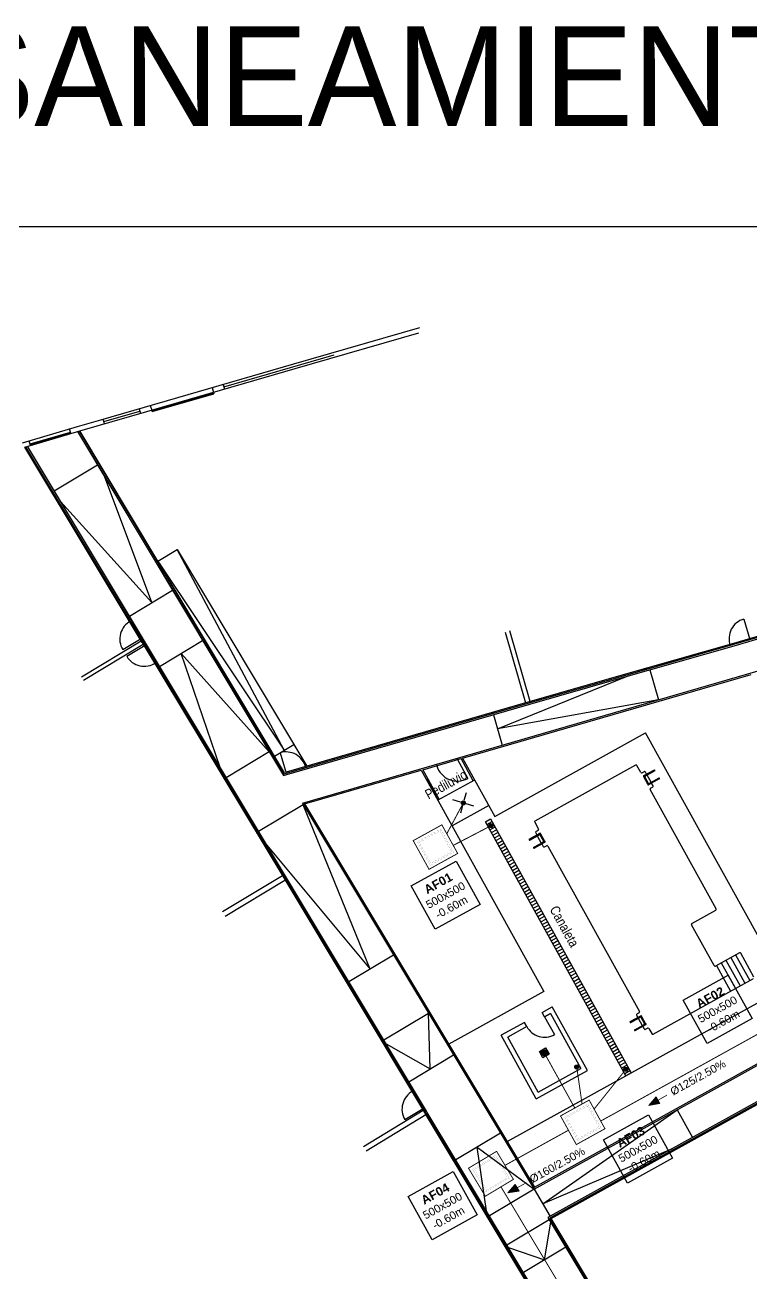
# Model space of a CAD drawing. Header units: millimetres. Extents: x 441156 to 441876, y 4514765 to 4515211.
# Drawn here: x 441351.9 to 441389.2, y 4514797.4 to 4514861.5 of the extents above; entities that cross this region are included whole.
import ezdxf
from ezdxf.enums import TextEntityAlignment as Align

# ---------------------------------------------------------------- set-up
doc = ezdxf.new("R2010")
doc.units = ezdxf.units.MM
doc.linetypes.add('CONTINUA', pattern=[0])
doc.layers.add('01_cartela', color=6, linetype='Continuous', plot=False)
for name, color, linetype in [('01_mono CUBIERTA', 2, 'Continuous'), ('01_piscinas', 254, 'Continuous'), ('01_texto cartela', 5, 'Continuous')]:
    doc.layers.add(name, color=color, linetype=linetype)
for name, color, linetype, lineweight in [('G-ANNO-TEXT', 7, 'Continuous', 9), ('INGIN SANEAMIENTO ENTERRADO FECALES', 10, 'Continuous', 25), ('INGIN SANEAMIENTO ENTERRADO PLUVIALES', 170, 'Continuous', 25), ('INGIN SANEAMIENTO TEXTO ENTERRADO', 7, 'Continuous', 0)]:
    doc.layers.add(name, color=color, linetype=linetype, lineweight=lineweight)
doc.styles.add('Arial Narrow', font='ARIALN.TTF', dxfattribs={"height": 0.25})
doc.styles.add('Century Gothic_6', font='', dxfattribs={"height": 11})
doc.styles.add('Estilo1', font='swissel.ttf')
doc.styles.add('NIEVES3', font='swisseb.ttf')
doc.styles.get('Century Gothic_6').set_extended_font_data('Century Gothic')

# ---------------------------------------------------------------- blocks, each defined once
blk = doc.blocks.new('ARQUETA FECALES 1')
at = {"layer": 'INGIN SANEAMIENTO ENTERRADO FECALES'}
for points, const_width in [([(13.525, 21.29), (13.525, 21.824), (14.059, 21.824), (14.059, 21.29)], 0.015), ([(13.574, 21.339), (13.574, 21.775), (14.01, 21.775), (14.01, 21.339)], 0.0015), ([(13.597, 21.362), (13.597, 21.753), (13.988, 21.753), (13.988, 21.362)], 0.0015)]:
    blk.add_lwpolyline(points, close=True, dxfattribs=dict(at, const_width=const_width))

msp = doc.modelspace()

# ---------------------------------------------------------------- hatches: boundary and pattern name
at = {"layer": 'INGIN SANEAMIENTO ENTERRADO FECALES', "linetype": 'CONTINUA', "ltscale": 10}
h = msp.add_hatch(color=256, dxfattribs=at)
h.dxf.hatch_style = 1
edge = h.paths.add_edge_path()
edge.add_arc((441374.43611623, 4514821.55094789), 0.1, 0, 360)
at = {"layer": 'INGIN SANEAMIENTO ENTERRADO FECALES'}
h = msp.add_hatch(dxfattribs=at)
h.set_pattern_fill('ANSI31', color=256, scale=0.05, angle=45)
h.set_pattern_definition([(208.9622, (441375.83136, 4514820.7347), (0.076872, -0.1388966), [])])
h.paths.add_polyline_path([(441375.56887565, 4514820.58942836), (441375.83135738, 4514820.73469825), (441383.04642839, 4514807.6981055), (441382.78394665, 4514807.55283562)])
at = {"layer": 'INGIN SANEAMIENTO ENTERRADO FECALES', "linetype": 'CONTINUA', "ltscale": 10}
h = msp.add_hatch(color=256, dxfattribs=at)
h.dxf.hatch_style = 1
edge = h.paths.add_edge_path()
edge.add_arc((441375.85386048, 4514820.38427014), 0.1, 0, 360)
at = {"layer": 'INGIN SANEAMIENTO ENTERRADO FECALES'}
h = msp.add_hatch(dxfattribs=at)
h.set_pattern_fill('JIS_RC_18', color=256, scale=0.003595, angle=73.976928398)
h.set_pattern_definition([(118.97693, (441310.686986, 4514688.31221), (-0.05661275, -0.031351166), []), (118.97693, (441310.68798, 4514688.31567), (-0.05661275, -0.031351166), []), (118.97693, (441310.68897, 4514688.319124), (-0.05661275, -0.031351166), [])])
edge = h.paths.add_edge_path()
edge.add_arc((441378.59001471, 4514808.72872235), 0.1549783, 0, 360)
at = {"layer": 'INGIN SANEAMIENTO ENTERRADO FECALES', "linetype": 'CONTINUA', "ltscale": 10}
h = msp.add_hatch(color=256, dxfattribs=at)
h.dxf.hatch_style = 1
edge = h.paths.add_edge_path()
edge.add_arc((441380.25529637, 4514808.00471686), 0.1, 0, 360)
h = msp.add_hatch(color=256, dxfattribs=at)
h.dxf.hatch_style = 1
edge = h.paths.add_edge_path()
edge.add_arc((441382.7723388, 4514807.8835776), 0.1, 0, 360)
at = {"layer": 'INGIN SANEAMIENTO TEXTO ENTERRADO'}
h = msp.add_hatch(color=256, dxfattribs=at)
h.dxf.hatch_style = 1
h.paths.add_polyline_path([(441384.32457105, 4514806.46345404), (441384.5139203, 4514806.12132726), (441383.94852914, 4514806.03187371)])
h = msp.add_hatch(color=256, dxfattribs=at)
h.dxf.hatch_style = 1
h.paths.add_polyline_path([(441377.10484899, 4514801.96954585), (441377.29419824, 4514801.62741907), (441376.72880708, 4514801.53796552)])

# ---------------------------------------------------------------- linework, layer by layer
at = {"layer": '01_cartela', "color": 3}
msp.add_lwpolyline([(441346.45438024, 4514851.1105368), (441346.45438024, 4514764.97044075), (441469.00633249, 4514764.97044075), (441469.00633249, 4514851.1105368)], close=True, dxfattribs=at)
at = {"layer": '01_mono CUBIERTA'}
for centre in [(441375.85386048, 4514820.38427014, 0.00000053), (441380.25529637, 4514808.00471686, 0.00000131), (441382.7723388, 4514807.8835776, 0.00000053)]:
    msp.add_circle(centre, 0.1, dxfattribs=at)
at = {"layer": '01_piscinas'}
for p, q in [((441365.74271334, 4514844.08064281, 0.00000053), (441372.19842719, 4514845.94424937, 0.00000053)), ((441365.81222806, 4514843.84050174, 0.00000053), (441372.14766869, 4514845.66938836, 0.00000053)), ((441362.15334767, 4514842.90858427, 74.47325447), (441367.81355896, 4514844.54834112, 0.00000053)), ((441359.78971334, 4514842.3526428, 0.00000053), (441365.74271334, 4514844.08064281, 0.00000053)), ((441359.85905963, 4514842.11245283, 0.00000053), (441365.81222806, 4514843.84050174, 0.00000053)), ((441362.11850179, 4514843.02862912, 148.94650842), (441362.18819355, 4514842.78853942, 0.00000053)), ((441355.82671334, 4514841.2146428, 0.00000053), (441359.78971334, 4514842.3526428, 0.00000053)), ((441358.44910568, 4514841.67927284, 75.68889634), (441361.61885838, 4514842.59724443, 74.47325501)), ((441358.46301434, 4514841.6312463, 75.68889634), (441361.63276704, 4514842.54921788, 74.47325501)), ((441361.54228653, 4514842.86136892, 148.94650949), (441361.61197829, 4514842.62127922, 0.00000053)), ((441361.61885838, 4514842.59724443, 74.47325501), (441361.63276704, 4514842.54921788, 74.47325501)), ((441354.76323114, 4514840.64915411, 0.00000053), (441359.85905963, 4514842.11245283, 0.00000053)), ((441357.7953029, 4514841.77963609, 152.33282947), (441357.8665791, 4514841.53408791, 0.00000053)), ((441358.37199949, 4514841.94523809, 151.30411693), (441358.44279436, 4514841.70134811, 0.00000053)), ((441354.63406916, 4514840.8651241, 0.00000053), (441355.82671334, 4514841.2146428, 0.00000053)), ((441356.01797814, 4514841.01018071, 0.00000053), (441355.94766968, 4514841.25009052, 0.00000053)), ((441355.98291471, 4514841.12982578, -9.80022034), (441357.83081656, 4514841.65729071, 71.91419546)), ((441358.44910568, 4514841.67927284, 75.65205873), (441358.46301434, 4514841.6312463, 75.65205873)), ((441351.80650349, 4514840.03647204, 0.00000053), (441354.63406915, 4514840.86512411, 0.00000053)), ((441351.93951121, 4514839.81493699, 0.00000053), (441354.76323114, 4514840.64915411, 0.00000053)), ((441352.20627077, 4514839.97160941, 0.00000053), (441354.2688358, 4514840.57851217, 0.00000053)), ((441352.22038478, 4514839.92364281, 0.00000053), (441354.28294981, 4514840.53054557, 0.00000053)), ((441354.2891246, 4514840.50908789, 0.00000053), (441354.22031899, 4514840.74386966, 0.00000053)), ((441365.25815332, 4514823.10073812, 0.00000053), (441354.76323114, 4514840.64915412, 0.00000053)), ((441357.95954842, 4514829.78808139, 0.00000053), (441351.93951121, 4514839.814937, 0.00000053)), ((441352.22721897, 4514839.89993506, 0.00000053), (441352.15709454, 4514840.13921696, 0.00000053)), ((441353.43557914, 4514837.56921688, 0.00000053), (441355.66434735, 4514838.90214339, 0.00000053)), ((441355.72871448, 4514838.94063848, 0.00000053), (441355.77018508, 4514838.9654402, 0.00000053)), ((441353.32685969, 4514837.50419664, 0.00000053), (441353.37121192, 4514837.53072172, 0.00000053)), ((441358.76531326, 4514833.95732727, 0.00000053), (441359.75371674, 4514834.54844715, 0.00000053)), ((441365.23908707, 4514824.25452645, 0.00000053), (441359.75371674, 4514834.54844715, 0.00000053)), ((441358.76531327, 4514833.95732727, 0.00000053), (441365.23908707, 4514824.25452645, 0.00000053)), ((441357.29615308, 4514831.13912083, 0.00000053), (441359.51385726, 4514832.46543045, 0.00000053)), ((441359.57822439, 4514832.50392555, 0.00000053), (441359.61969499, 4514832.52872726, 0.00000053)), ((441357.18964644, 4514831.07542398, 0.00000053), (441357.23178585, 4514831.10062568, 0.00000053)), ((441392.40519334, 4514830.94636513, 0.00000053), (441388.30788948, 4514829.73861566, 0.00000053)), ((441388.82529734, 4514830.98796063, 0.00000053), (441389.13688016, 4514829.93339231, 0.00000053)), ((441366.1748601, 4514821.54443353, -0.00000034), (441397.58573891, 4514830.65012054, 0.00000131)), ((441376.58233304, 4514830.30728097, 0.00000053), (441377.62905749, 4514826.68132594, 0.00000053)), ((441377.8692497, 4514826.75066355, 0.00000053), (441376.82257927, 4514830.37643142, 0.00000053)), ((441354.83649238, 4514828.02365401, 0.00000164), (441357.9107268, 4514829.86939772, 0.00000164)), ((441354.93944085, 4514827.85218507, 0.00000164), (441358.01367527, 4514829.69792877, 0.00000164)), ((441356.95638781, 4514829.41907082, 0.00000053), (441357.90090643, 4514829.9861516, 0.00000053)), ((441357.16228479, 4514829.07613287, 0.00000053), (441358.1068034, 4514829.64321365, 0.00000053)), ((441357.96220113, 4514829.78366309, 0.00000053), (441357.95954842, 4514829.78808139, 0.00000053)), ((441357.96220113, 4514829.78366309, 0.00000053), (441365.21722367, 4514817.6998402, 0.00000053)), ((441358.84546391, 4514828.55861918, 0.00000053), (441361.05417747, 4514829.88988207, 0.00000053)), ((441361.11841227, 4514829.92859845, 0.00000053), (441361.1597976, 4514829.95354273, 0.00000053)), ((441388.30788948, 4514829.73861566, 0.00000053), (441382.39886281, 4514828.05825197, 0.00000053)), ((441361.96193565, 4514823.36788512, 0.00000053), (441359.94838312, 4514829.22338415, 0.00000053)), ((441359.94838312, 4514829.22338415, 0.00000053), (441364.4655495, 4514824.18149625, 0.00000053)), ((441358.73696863, 4514828.49322557, 0.00000053), (441358.7812294, 4514828.51990297, 0.00000053)), ((441383.97381464, 4514828.5061247, 0.0000006), (441383.98762997, 4514828.4584675, -0.00000099)), ((441384.00851224, 4514828.38643225, -0.0000034), (441384.45568914, 4514826.8438557, -0.0000549)), ((441374.3925875, 4514823.84857943, -0.00001519), (441389.20193451, 4514828.14165507, 0.00000131)), ((441382.39886281, 4514828.05825197, 0.00000053), (441377.80771726, 4514826.73290064, 0.00000053)), ((441377.7491536, 4514826.71599474, 0.00000053), (441371.3072771, 4514824.85638269, 0.00000053)), ((441377.80771726, 4514826.73290064, 0.00000053), (441377.7491536, 4514826.71599474, 0.00000053)), ((441375.94957697, 4514826.19650103, 0.00000111), (441375.96339394, 4514826.14883816, -0.00000048)), ((441375.98427595, 4514826.07680381, -0.00000289), (441376.43586902, 4514824.51899327, -0.0000549)), ((441376.04922408, 4514820.85527605, 0.00000131), (441383.79330328, 4514825.14121812, 0.00000131)), ((441389.70080627, 4514814.46721222, 0.00000131), (441383.79330328, 4514825.14121812, 0.00000131)), ((441364.74488533, 4514823.95896651, 0.00000053), (441365.73328881, 4514824.55008639, 0.00000053)), ((441371.3072771, 4514824.85638269, 0.00000053), (441365.34079311, 4514823.12446865, 0.00000053)), ((441362.26850613, 4514822.85726735, 0.00000053), (441364.46742977, 4514824.18262954, 0.00000053)), ((441365.03256099, 4514824.12895653, 0.00000053), (441365.34414381, 4514823.07438821, 0.00000053)), ((441372.34986036, 4514823.25641408, -0.00001276), (441374.31871867, 4514823.82716562, -0.00001674)), ((441374.10862423, 4514823.84435523, -0.00015784), (441374.12950784, 4514823.77231538, -0.00001439)), ((441374.12950785, 4514823.77231534, -0.00001439), (441374.66216409, 4514822.80988232, -0.00001439)), ((441374.94744658, 4514822.69114496, 0.00000219), (441374.31871867, 4514823.82716563, 0.00000219)), ((441374.3925875, 4514823.84857943, 0.00000219), (441376.04922408, 4514820.85527605, 0.00000219)), ((441366.28930406, 4514821.49952186, -0.00000053), (441372.27599153, 4514823.23500028, -0.00001261)), ((441372.27599153, 4514823.23500028, 0.00000131), (441378.56580821, 4514811.87020865, 0.00000131)), ((441372.34986036, 4514823.25641408, 0.00000131), (441373.19843644, 4514821.72315949, 0.00000131)), ((441373.05212098, 4514823.53808592, -0.00015784), (441373.07300459, 4514823.46604606, -0.00001439)), ((441383.28070894, 4514823.486, 0.00000131), (441378.1098188, 4514820.62418325, 0.00000131)), ((441383.54299927, 4514823.11533528, 0.00000131), (441383.34866754, 4514823.46646469, 0.00000131)), ((441383.71577225, 4514823.1537794, 0.00000131), (441383.61094834, 4514823.0957947, 0.00000131)), ((441384.23362674, 4514823.24024749, 0.00000131), (441383.68672384, 4514822.9377211, 0.00000131)), ((441384.25782885, 4514823.19649526, 0.00000131), (441383.71092596, 4514822.89396886, 0.00000131)), ((441383.84423188, 4514823.0248487, 0.00000131), (441383.7837266, 4514823.13422928, 0.00000131)), ((441362.16001085, 4514822.79187375, 0.00000053), (441362.07920585, 4514823.02685824, 0.00000053)), ((441362.16001085, 4514822.79187375, 0.00000053), (441362.20427163, 4514822.81855114, 0.00000053)), ((441373.19756836, 4514821.72267905, 0.00000219), (441372.60342996, 4514822.79620146, 0.00000219)), ((441375.01306702, 4514822.72746243, 0.00000219), (441373.13281601, 4514821.68684202, 0.00000219)), ((441383.68672384, 4514822.9377211, 0.00000131), (441383.84423188, 4514823.0248487, 0.00000131)), ((441383.90743856, 4514822.5132769, 0.00000131), (441383.69858124, 4514822.89084617, 0.00000131)), ((441383.70015093, 4514822.88800852, 0.00000131), (441383.73736461, 4514822.90859374, 0.00000131)), ((441383.90586888, 4514822.51611455, 0.00000131), (441383.70015093, 4514822.88800852, 0.00000131)), ((441383.86843399, 4514822.98109647, 0.00000131), (441383.73736461, 4514822.90859374, 0.00000131)), ((441383.73736461, 4514822.90859374, 0.00000131), (441383.94308256, 4514822.53669978, 0.00000131)), ((441383.73736461, 4514822.90859374, 0.00000131), (441383.94308256, 4514822.53669978, 0.00000131)), ((441384.07415194, 4514822.6092025, 0.00000131), (441383.86843399, 4514822.98109647, 0.00000131)), ((441383.94308256, 4514822.53669978, 0.00000131), (441383.90586888, 4514822.51611455, 0.00000131)), ((441384.4635468, 4514822.82460129, 0.00000131), (441383.91664391, 4514822.52207489, 0.00000131)), ((441384.48774891, 4514822.78084906, 0.00000131), (441383.94084602, 4514822.47832266, 0.00000131)), ((441384.09835405, 4514822.56545027, 0.00000131), (441383.94084602, 4514822.47832266, 0.00000131)), ((441383.94308256, 4514822.53669978, 0.00000131), (441384.07415194, 4514822.6092025, 0.00000131)), ((441384.17096039, 4514822.43419357, 0.00000131), (441384.09835405, 4514822.56545027, 0.00000131)), ((441374.57491289, 4514822.06747411, 0.00000219), (441374.47012196, 4514821.67749886, 0.00000219)), ((441387.41622435, 4514816.11697617, 0.00000131), (441384.02723224, 4514822.24039615, 0.00000131)), ((441384.04677708, 4514822.30836003, 0.00000131), (441384.15141027, 4514822.36623922, 0.00000131)), ((441366.2250032, 4514821.46091617, 0.00000053), (441363.93304492, 4514820.08484428, 0.00000053)), ((441366.1748601, 4514821.54443353, 0.00000053), (441378.0658006, 4514801.73911684, 0.00000053)), ((441366.28930406, 4514821.49952186, 0.00000053), (441378.09283211, 4514801.83979762, 0.00000053)), ((441373.19843644, 4514821.72315949, 0.00000131), (441373.13281601, 4514821.68684202, 0.00000219)), ((441375.73941645, 4514821.41505377, 0.00000219), (441373.85916544, 4514820.37443335, 0.00000219)), ((441374.28823845, 4514821.59625685, 0.00000219), (441373.90191164, 4514821.71462531, 0.00000219)), ((441374.39980811, 4514821.41582869, 0.00000219), (441374.29501718, 4514821.02585345, 0.00000219)), ((441374.97274923, 4514821.38652642, 0.00000219), (441374.58642242, 4514821.50489488, 0.00000219)), ((441378.09854371, 4514820.56195084, 0.00000131), (441378.29587105, 4514820.20540879, 0.00000131)), ((441363.86874405, 4514820.0462386, 0.00000053), (441363.82443755, 4514820.01963737, 0.00000053)), ((441377.82028425, 4514819.6926243, 0.00000131), (441378.36718714, 4514819.9951507, 0.00000131)), ((441377.84448636, 4514819.64887207, 0.00000131), (441378.39138926, 4514819.95139846, 0.00000131)), ((441378.14917383, 4514820.01740367, 0.00000131), (441378.20967911, 4514819.90802309, 0.00000131)), ((441378.27354786, 4514820.14334272, 0.00000131), (441378.16872395, 4514820.08535802, 0.00000131)), ((441378.20967911, 4514819.90802309, 0.00000131), (441378.36718714, 4514819.9951507, 0.00000131)), ((441378.3649506, 4514819.93677358, 0.00000131), (441378.23388122, 4514819.86427086, 0.00000131)), ((441378.40216428, 4514819.95735881, 0.00000131), (441378.3649506, 4514819.93677358, 0.00000131)), ((441378.57066855, 4514819.56487961, 0.00000131), (441378.3649506, 4514819.93677358, 0.00000131)), ((441378.3649506, 4514819.93677358, 0.00000131), (441378.57066855, 4514819.56487961, 0.00000131)), ((441378.4005946, 4514819.96019646, 0.00000131), (441378.60945192, 4514819.58262719, 0.00000131)), ((441378.60788223, 4514819.58546484, 0.00000131), (441378.40216428, 4514819.95735881, 0.00000131)), ((441378.05020431, 4514819.2769781, 0.00000131), (441378.59710721, 4514819.57950449, 0.00000131)), ((441378.07440642, 4514819.23322586, 0.00000131), (441378.62130932, 4514819.53575226, 0.00000131)), ((441378.23388122, 4514819.86427086, 0.00000131), (441378.43959917, 4514819.49237689, 0.00000131)), ((441378.43959917, 4514819.49237689, 0.00000131), (441378.57066855, 4514819.56487961, 0.00000131)), ((441378.62130932, 4514819.53575226, 0.00000131), (441378.46380128, 4514819.44862466, 0.00000131)), ((441378.46380128, 4514819.44862466, 0.00000131), (441378.53640762, 4514819.31736796, 0.00000131)), ((441378.57066855, 4514819.56487961, 0.00000131), (441378.60788223, 4514819.58546484, 0.00000131)), ((441378.60436196, 4514819.29781784, 0.00000131), (441378.70899515, 4514819.35569704, 0.00000131)), ((441378.77695375, 4514819.33616173, 0.00000131), (441383.47743352, 4514810.8430727, 0.00000131)), ((441365.15288086, 4514817.80700831, 0.00000053), (441362.07864646, 4514815.96126459, 0.00000053)), ((441362.20733206, 4514815.74692837, 0.00000053), (441365.28180082, 4514817.5928128, 0.00000053)), ((441365.21746013, 4514817.69998217, 0.00000053), (441365.21722367, 4514817.6998402, 0.00000053)), ((441365.21746013, 4514817.69998217, 0.00000053), (441372.44075505, 4514805.66846837, 0.00000053)), ((441386.17177429, 4514815.37109143, 0.00000131), (441387.39668904, 4514816.04901756, 0.00000131)), ((441387.31439807, 4514813.20327896, 0.00000131), (441386.15223898, 4514815.30313282, 0.00000131)), ((441370.85768508, 4514813.74481233, 0.00000053), (441368.5658572, 4514812.36881873, 0.00000053)), ((441388.60727143, 4514813.86166979, 0.00000131), (441387.38235667, 4514813.18374365, 0.00000131)), ((441388.16105248, 4514813.61471098, 0.00000131), (441388.88740191, 4514812.30230231, 0.00000131)), ((441388.40603543, 4514813.75029621, 0.00000131), (441389.13238486, 4514812.43788754, 0.00000131)), ((441389.35315617, 4514812.61721972, 0.00000131), (441388.67523003, 4514813.84213448, 0.00000131)), ((441387.42610363, 4514813.2079553, 0.00000131), (441388.15245306, 4514811.89554663, 0.00000131)), ((441387.67108658, 4514813.34354053, 0.00000131), (441388.39743601, 4514812.03113186, 0.00000131)), ((441387.91606953, 4514813.47912575, 0.00000131), (441388.64241896, 4514812.16671709, 0.00000131)), ((441368.50155633, 4514812.33021305, 0.00000053), (441368.45711943, 4514812.30353352, 0.00000053)), ((441376.68827481, 4514804.17920065, 0.00000131), (441391.30246372, 4514812.26738847, 0.00000131)), ((441384.17148011, 4514809.6922867, 0.00000131), (441389.33362086, 4514812.54926112, 0.00000131)), ((441378.56580821, 4514811.87020865, 0.00000131), (441373.69135088, 4514809.17081822, 0.00000131)), ((441378.48920377, 4514810.79909575, 0.00000131), (441379.00263369, 4514811.08325231, 0.00000131)), ((441380.80270308, 4514807.82932867, 0.00000131), (441379.00115038, 4514811.08250453, 0.00000131)), ((441370.35434923, 4514809.38980891, 0.00000054), (441372.64623565, 4514810.76583765, 0.00000053)), ((441378.0658006, 4514801.73911684, 0.00000131), (441394.47476769, 4514810.82062035, 0.00000131)), ((441378.61026201, 4514810.58036097, 0.00000131), (441378.48920377, 4514810.79909575, 0.00000131)), ((441378.61026201, 4514810.58036097, 0.00000131), (441378.90397241, 4514810.74291429, 0.00000131)), ((441378.61026201, 4514810.58036097, 0.00000131), (441379.11894226, 4514809.66180537, 0.00000131)), ((441378.90397241, 4514810.74291429, 0.00000131), (441378.61030373, 4514810.58028564, 0.00000131)), ((441378.90397241, 4514810.74291429, 0.00000131), (441380.46262651, 4514807.92665111, 0.00000131)), ((441383.00164373, 4514810.33081252, 0.00000131), (441383.54854662, 4514810.63333892, 0.00000131)), ((441383.02584584, 4514810.28706029, 0.00000131), (441383.57274874, 4514810.58958669, 0.00000131)), ((441383.33053331, 4514810.6555919, 0.00000131), (441383.39103859, 4514810.54621132, 0.00000131)), ((441383.45490734, 4514810.78153094, 0.00000131), (441383.35008343, 4514810.72354624, 0.00000131)), ((441383.39103859, 4514810.54621132, 0.00000131), (441383.54854662, 4514810.63333892, 0.00000131)), ((441383.54631008, 4514810.57496181, 0.00000131), (441383.4152407, 4514810.50245908, 0.00000131)), ((441383.4152407, 4514810.50245908, 0.00000131), (441383.62095865, 4514810.13056511, 0.00000131)), ((441383.58352376, 4514810.59554703, 0.00000131), (441383.54631008, 4514810.57496181, 0.00000131)), ((441383.75202803, 4514810.20306784, 0.00000131), (441383.54631008, 4514810.57496181, 0.00000131)), ((441383.58195408, 4514810.59838468, 0.00000131), (441383.7908114, 4514810.22081541, 0.00000131)), ((441377.57068983, 4514810.29034014, 0.00000131), (441376.37633857, 4514809.628929, 0.00000131)), ((441377.69174813, 4514810.07160538, 0.00000131), (441376.71615663, 4514809.53133963, 0.00000131)), ((441377.69157594, 4514810.07191637, 0.00000131), (441377.5705177, 4514810.29065115, 0.00000131)), ((441378.09283211, 4514801.83979762, 0.00000131), (441392.62295156, 4514809.8814574, 0.00000131)), ((441383.23156379, 4514809.91516632, 0.00000131), (441383.77846669, 4514810.21769272, 0.00000131)), ((441383.2557659, 4514809.87141409, 0.00000131), (441383.8026688, 4514810.17394049, 0.00000131)), ((441383.62095865, 4514810.13056511, 0.00000131), (441383.75202803, 4514810.20306784, 0.00000131)), ((441383.8026688, 4514810.17394049, 0.00000131), (441383.64516076, 4514810.08681288, 0.00000131)), ((441383.64516076, 4514810.08681288, 0.00000131), (441383.7177671, 4514809.95555619, 0.00000131)), ((441383.75202803, 4514810.20306784, 0.00000131), (441383.78924172, 4514810.22365306, 0.00000131)), ((441383.78572144, 4514809.93600607, 0.00000131), (441383.89035463, 4514809.99388526, 0.00000131)), ((441383.95700862, 4514809.97654966, 0.00000131), (441384.1035215, 4514809.711822, 0.00000131)), ((441370.24574187, 4514809.32460199, 0.00000054), (441370.29004836, 4514809.35120322, 0.00000054)), ((441378.17852005, 4514806.37461772, 0.00000131), (441376.37633857, 4514809.628929, 0.00000131)), ((441378.27605701, 4514806.7145304, 0.00000131), (441376.71615663, 4514809.53133963, 0.00000131)), ((441371.64116318, 4514807.24642143, 0.00000054), (441373.93309173, 4514808.62247547, 0.00000053)), ((441378.17852005, 4514806.37461772, 0.00000131), (441380.80270308, 4514807.82932867, 0.00000131)), ((441378.27605701, 4514806.7145304, 0.00000131), (441380.46262651, 4514807.92665111, 0.00000131)), ((441371.53255582, 4514807.18121451, 0.00000054), (441371.57686232, 4514807.20781575, 0.00000054)), ((441378.95235845, 4514800.22967197, 0.00000053), (441392.12136878, 4514807.52858077, 0.00000053)), ((441371.43759444, 4514805.2994578, 0.00000053), (441372.38211306, 4514805.86653858, 0.00000053)), ((441372.37641275, 4514805.77564041, 0.00000053), (441369.31514739, 4514803.90829092, 0.00000053)), ((441369.44383618, 4514803.6939494, 0.00000053), (441372.50509944, 4514805.56129762, 0.00000053)), ((441372.44075505, 4514805.66846837, 0.00000053), (441372.47860438, 4514805.60542726, 0.00000053)), ((441372.47860438, 4514805.60542726, 0.00000053), (441379.72086584, 4514793.54285898, 0.00000053)), ((441378.50907952, 4514800.9843944, 0.00000092), (441385.40946775, 4514805.80415981, 0.00000131)), ((441385.40946775, 4514805.80415981, 0.00000131), (441386.19502326, 4514804.38682621, 0.00000059)), ((441376.34141345, 4514804.61122216, 0.00000131), (441374.04945517, 4514803.23515027, 0.00000131)), ((441386.25561943, 4514804.27749595, 0.00000053), (441385.81296002, 4514804.08931873, 0.00000055)), ((441386.23138097, 4514804.32122805, 0.00000055), (441386.25561943, 4514804.27749595, 0.00000053)), ((441385.14897088, 4514803.80705288, 0.00000059), (441378.50907952, 4514800.9843944, 0.00000092)), ((441373.98515431, 4514803.19654459, 0.00000131), (441373.94084781, 4514803.16994336, 0.00000131)), ((441378.0658006, 4514801.73911684, 0.00000131), (441375.77384232, 4514800.36304495, 0.00000131)), ((441378.0658006, 4514801.73911684, 0.00000131), (441378.88904248, 4514800.33747313, 0.00000059)), ((441375.70954145, 4514800.32443927, 0.00000131), (441375.66523496, 4514800.29783803, 0.00000131)), ((441378.84519029, 4514800.16532913, 0.00000053), (441376.67488029, 4514798.86229382, 0.00000053)), ((441378.95235845, 4514800.22967197, 0.00000053), (441378.90949119, 4514800.20393483, 0.00000053)), ((441378.92702823, 4514800.27279896, 0.00000055), (441378.95235845, 4514800.22967197, 0.00000053)), ((441378.93999457, 4514800.15302089, 0.00000053), (441378.95235845, 4514800.22967197, 0.00000053)), ((441389.66761623, 4514782.34130698, 0.00000053), (441378.95089288, 4514800.22885167, 0.00000053)), ((441378.6086407, 4514798.09876039, 0.00000053), (441378.92144875, 4514800.03804428, 0.00000053)), ((441376.61057943, 4514798.82368813, 0.00000053), (441376.56627293, 4514798.7970869, 0.00000053)), ((441376.56627293, 4514798.7970869, 0.00000053), (441376.64212114, 4514798.77115287, 0.00000053)), ((441379.80168346, 4514798.81505293, 0.00000053), (441379.75748989, 4514798.78851949, 0.00000053)), ((441376.75219768, 4514798.7335155, 0.00000053), (441378.6086407, 4514798.09876039, 0.00000053)), ((441379.69318899, 4514798.74991379, 0.00000053), (441377.5242053, 4514797.44767478, 0.00000053))]:
    msp.add_line(p, q, dxfattribs=at)
at = {"layer": '01_piscinas', "elevation": 0.00000053}
for points in [[(441354.64111455, 4514840.61307697), (441365.20169914, 4514822.95486776), (441365.37693543, 4514823.00518795), (441371.34350363, 4514824.73712644), (441377.84385524, 4514826.61361882), (441382.43476199, 4514827.93890122), (441388.34412613, 4514829.61936088), (441392.44200494, 4514830.82727982), (441392.87846354, 4514830.95623588), (441404.77217634, 4514834.47035301), (441407.84532626, 4514835.3690429), (441407.88822918, 4514835.38158912), (441413.06729749, 4514836.89611864, 0.0058339136), (441421.14704095, 4514839.21642046, -0.0022510891), (441421.73053684, 4514839.36148005, -0.002317905), (441422.33102709, 4514839.5049432, -0.0002346539), (441422.34628775, 4514839.50852925, -0.0001087055), (441422.37448284, 4514839.51511501, -0.0248121987), (441428.89110417, 4514840.69847709, -0.0264644379), (441435.91097762, 4514841.2872445, -0.0051616495), (441437.28558627, 4514841.31533984, -0.0227607777), (441445.60139565, 4514841.02082704), (441450.6288449, 4514840.71468469), (441466.58574424, 4514839.74300255)], [(441354.71538196, 4514840.63501794), (441365.23645315, 4514823.04287855), (441365.35613154, 4514823.07724494), (441371.32264921, 4514824.80916876), (441377.82305395, 4514826.68567649), (441382.41410398, 4514828.01100024), (441388.32326564, 4514829.69140232), (441392.42079948, 4514830.89921958), (441392.85721221, 4514831.0281621), (441404.75102523, 4514834.54230884), (441407.82427544, 4514835.44102805), (441407.86717836, 4514835.45357427), (441413.04684124, 4514836.96827767, 0.0058354666), (441421.12704957, 4514839.28872511, -0.0022571436), (441421.71277017, 4514839.4343453, -0.0023177097), (441422.31388694, 4514839.57795839, -0.0002338764), (441422.32916534, 4514839.58154858, -0.0001087055), (441422.35743948, 4514839.58815283, -0.0248112764), (441428.88113576, 4514840.77281209, -0.026463513), (441435.90867104, 4514841.36220903, -0.0051616495), (441437.28482783, 4514841.39033601, -0.0227587176), (441445.60670634, 4514841.09564258), (441450.63340351, 4514840.78954602), (441466.58763211, 4514839.81802652)], [(441466.50933138, 4514836.84526939, 0.0164873178), (441462.64886087, 4514836.51536975, 0.0147570251), (441455.21056826, 4514835.40842934, 0.0064753203), (441449.43394452, 4514834.10548181, 0.0081662383), (441442.20026749, 4514832.24974676, 0.0216544653), (441433.08082065, 4514829.13504235, 0.0203224531), (441424.79708432, 4514825.50445053, 0.0071301443), (441419.23832523, 4514822.6439482, 0.0002218274), (441419.06670399, 4514822.55241672), (441417.77749905, 4514821.85298122), (441416.48861214, 4514821.15371826, 0.0026809456), (441414.4360636, 4514820.00791291), (441407.53444546, 4514816.1888006), (441404.91942541, 4514814.745731), (441397.00515999, 4514810.37833203), (441392.06224178, 4514807.63872531), (441378.89300348, 4514800.33969015), (441378.77896771, 4514800.27586286), (441389.56091333, 4514782.27945409)], [(441466.50734819, 4514836.77006272, 0.0164621357), (441462.65770676, 4514836.44089324, 0.0147546948), (441455.22496032, 4514835.33481359, 0.0064740219), (441449.45139266, 4514834.03253962, 0.0081654849), (441442.22075273, 4514832.17759532, 0.021652917), (441433.10811131, 4514829.06518378, 0.0203218385), (441424.83020235, 4514825.4371581, 0.0071298324), (441419.27359003, 4514822.5777561, 0.0002215412), (441419.1022488, 4514822.48637409), (441417.8132644, 4514821.78705824), (441416.52459804, 4514821.08791493, 0.002681048), (441414.47267497, 4514819.94245511), (441407.57072041, 4514816.12315664), (441404.95566199, 4514814.68006586), (441397.04145716, 4514810.31270033), (441392.09859948, 4514807.57312716), (441378.92949796, 4514800.27416781), (441378.88300432, 4514800.24814472), (441389.62525036, 4514782.31799947)]]:
    msp.add_lwpolyline(points, format="xyb", dxfattribs=at)
at = {"layer": '01_piscinas'}
for points, elevation in [([(441387.29134933, 4514781.03400781), (441379.77404853, 4514793.5546762), (441379.76520225, 4514793.56941039), (441372.5229408, 4514805.63197867), (441372.48509146, 4514805.69501978), (441365.23606023, 4514817.76940139), (441365.23582292, 4514817.76925891), (441358.00388483, 4514829.8146328), (441351.99070786, 4514839.83006212)], 0.00000053), ([(441387.35565019, 4514781.07261349), (441379.8383494, 4514793.59328188), (441379.82950312, 4514793.60801607), (441372.58724166, 4514805.67058435), (441372.54939233, 4514805.73362546), (441365.26175663, 4514817.87230876), (441365.26151806, 4514817.87216553), (441358.0681857, 4514829.85323848), (441352.06500823, 4514839.85201283)], 0.00000053), ([(441355.86612667, 4514838.71087344), (441355.77018508, 4514838.9654402)], 0.00000053), ([(441353.76593934, 4514837.01897543), (441358.45792404, 4514831.83392405), (441356.01503901, 4514838.31575664)], 0.00000053), ([(441353.32685969, 4514837.50419664), (441353.50598273, 4514837.30625009)], 0.00000053), ([(441359.75371674, 4514834.54844715), (441366.40171173, 4514823.43242554)], 0.00000053), ([(441383.54481403, 4514828.33254289), (441383.97381464, 4514828.5061247)], -0.0000549), ([(441384.45568914, 4514826.8438557), (441376.192723, 4514825.35774715), (441382.89636708, 4514828.07016894)], -0.0000549), ([(441364.35223225, 4514819.3866541), (441369.65740225, 4514813.02417292), (441366.2250032, 4514821.46091617)], 0.00000053), ([(441363.82443755, 4514820.01963737), (441364.039752, 4514819.76141112)], 0.00000053), ([(441370.47078779, 4514809.19586249), (441372.73282377, 4514807.90184499), (441372.64623565, 4514810.76583765)], 0.00000054), ([(441370.24574187, 4514809.32460199), (441370.33754961, 4514809.27208256)], 0.00000054), ([(441375.61781148, 4514800.62292686), (441375.14113063, 4514803.89058276), (441378.0658006, 4514801.73911684)], 0.00000053), ([(441375.66523496, 4514800.29783803), (441375.64588849, 4514800.43045839)], 0.00000053)]:
    msp.add_lwpolyline(points, dxfattribs=dict(at, elevation=elevation))
msp.add_circle((441374.43611623, 4514821.55094789, 0.00000219), 0.035, dxfattribs=at)
for centre, radius, start, end in [((441357.85659993, 4514829.95955037, 0.00000053), 1.05, 118.1591252708, 210.9802399139), ((441389.1228159, 4514829.98099355, 0.00000053), 1.05, 106.4603055824, 199.141828248), ((441358.0624969, 4514829.61661242, 0.00000053), 1.05, 210.9802399768, 303.8013546516), ((441365.33007955, 4514823.12198945, 0.00000053), 1.05, 13.7508158131, 106.4603055792), ((441374.12950785, 4514823.77231534, -0.00001439), 1.1, 196.1663222419, 298.9622298357), ((441383.30492059, 4514823.44225304, 0.00000131), 0.05, 28.9622297833, 118.9622298386), ((441383.73997437, 4514823.11002717, 0.00000131), 0.05, 28.9497413975, 118.9497414234), ((441384.2457278, 4514823.21837138, 0.00000131), 0.025, 298.9497414234, 118.9497414234), ((441383.58674623, 4514823.13954693, 0.00000131), 0.05, 208.9622297833, 298.9497414234), ((441383.6988249, 4514822.91584498, 0.00000131), 0.025, 118.9497414234, 269.441573342), ((441383.6988249, 4514822.91584498, 0.00000131), 0.025, 118.9497414234, 298.9497414234), ((441383.92874496, 4514822.50019878, 0.00000131), 0.025, 118.9497414234, 298.9497414234), ((441383.92874496, 4514822.50019878, 0.00000131), 0.025, 148.4579094611, 298.9497414234), ((441384.47564786, 4514822.80272518, 0.00000131), 0.025, 298.9497414234, 118.9497414234), ((441384.07097919, 4514822.2646078, 0.00000131), 0.05, 118.9497414234, 208.9622297833), ((441384.12720816, 4514822.40999146, 0.00000131), 0.05, 298.9497414234, 28.9497413975), ((441378.14229066, 4514820.58616249, 0.00000131), 0.05, 130.4991888396, 208.9622297833), ((441378.19292606, 4514820.04160578, 0.00000131), 0.05, 118.9497414234, 208.9497413975), ((441378.24934575, 4514820.18709495, 0.00000131), 0.05, 298.9497414234, 21.4861848678), ((441378.3792882, 4514819.97327458, 0.00000131), 0.025, 328.4579094611, 118.9497414234), ((441378.3792882, 4514819.97327458, 0.00000131), 0.025, 298.9497414234, 118.9497414234), ((441377.8323853, 4514819.67074818, 0.00000131), 0.025, 118.9497414234, 298.9497414234), ((441378.58015985, 4514819.34157008, 0.00000131), 0.05, 208.9497413975, 298.9497414234), ((441378.60920826, 4514819.55762838, 0.00000131), 0.025, 298.9497414234, 118.9497414234), ((441378.60920826, 4514819.55762838, 0.00000131), 0.025, 298.9497414234, 89.441573342), ((441378.73319726, 4514819.31194481, 0.00000131), 0.05, 28.9622297833, 118.9497414234), ((441378.06230536, 4514819.25510198, 0.00000131), 0.025, 118.9497414234, 298.9497414234), ((441387.3724774, 4514816.09276452, 0.00000131), 0.05, 298.9622298386, 28.9622297833), ((441386.19598594, 4514815.32734447, 0.00000131), 0.05, 118.9622298386, 208.9622297833), ((441388.63148308, 4514813.81792283, 0.00000131), 0.05, 28.9622297833, 118.9622298386), ((441387.35814503, 4514813.22749061, 0.00000131), 0.05, 208.9622297833, 298.9622298386), ((441383.01374478, 4514810.3089364, 0.00000131), 0.025, 118.9497414234, 298.9497414234), ((441383.37428554, 4514810.67979401, 0.00000131), 0.05, 118.9497414234, 208.9497413975), ((441383.43070523, 4514810.82528317, 0.00000131), 0.05, 298.9497414234, 20.841899191), ((441383.56064768, 4514810.6114628, 0.00000131), 0.025, 328.4579094611, 118.9497414234), ((441383.56064768, 4514810.6114628, 0.00000131), 0.025, 298.9497414234, 118.9497414234), ((441378.61026201, 4514810.58036097, 0.00000131), 1.05, 208.9622298429, 298.9769279874), ((441383.24366484, 4514809.8932902, 0.00000131), 0.025, 118.9497414234, 298.9497414234), ((441383.76151933, 4514809.9797583, 0.00000131), 0.05, 208.9497413975, 298.9497414234), ((441383.79056774, 4514810.1958166, 0.00000131), 0.025, 298.9497414234, 118.9497414234), ((441383.79056774, 4514810.1958166, 0.00000131), 0.025, 298.9497414234, 89.441573342), ((441383.91455674, 4514809.95013303, 0.00000131), 0.05, 31.8928593388, 118.9497414234), ((441384.14726846, 4514809.73603365, 0.00000131), 0.05, 208.9622297833, 298.9622298386), ((441372.33780656, 4514805.83993735, 0.00000053), 1.05, 118.1591252708, 210.9802399139)]:
    msp.add_arc(centre, radius, start, end, dxfattribs=at)
at = {"layer": 'INGIN SANEAMIENTO ENTERRADO FECALES', "linetype": 'CONTINUA', "lineweight": -3, "ltscale": 10, "const_width": 0.05}
for points, elevation in [([(441374.43611623, 4514821.55094789), (441373.58831646, 4514819.96828251)], 0.00000219), ([(441375.72261961, 4514820.31163519), (441373.91791216, 4514819.37275061)], 0.00000131), ([(441381.48798581, 4514805.22730626), (441390.26500289, 4514810.08492533)], 0.00000149), ([(441378.67915381, 4514808.56775832), (441380.15724646, 4514805.89705808)], 0.00000149), ([(441380.25529637, 4514808.00471686), (441380.53108345, 4514806.10395727)], 0.00000131), ([(441381.14784256, 4514805.84189606), (441382.67529125, 4514807.74916026)], 0.0000073), ([(441376.56814482, 4514802.95061158), (441379.82905329, 4514804.75535355)], 0.00000149), ([(441376.35544307, 4514801.87282549), (441387.35551242, 4514783.51234106)], 0.00000053)]:
    msp.add_lwpolyline(points, dxfattribs=dict(at, elevation=elevation))
at = {"layer": 'INGIN SANEAMIENTO ENTERRADO FECALES'}
for points, elevation in [([(441375.56887565, 4514820.58942836), (441375.83135738, 4514820.73469825), (441383.04642839, 4514807.6981055), (441382.78394665, 4514807.55283562)], 0.00000131), ([(441378.51818979, 4514808.47861922), (441378.33991158, 4514808.80054727), (441378.66183963, 4514808.97882548), (441378.84011784, 4514808.65689742)], 0.00000149)]:
    msp.add_lwpolyline(points, close=True, dxfattribs=dict(at, elevation=elevation))
at = {"layer": 'INGIN SANEAMIENTO ENTERRADO FECALES', "linetype": 'CONTINUA', "ltscale": 10}
for centre in [(441374.43611623, 4514821.55094789, 0.00000219), (441375.85386048, 4514820.38427014, 0.00000053), (441380.25529637, 4514808.00471686, 0.00000131), (441382.7723388, 4514807.8835776, 0.00000053)]:
    msp.add_circle(centre, 0.1, dxfattribs=at)
at = {"layer": 'INGIN SANEAMIENTO ENTERRADO FECALES'}
msp.add_circle((441378.59001471, 4514808.72872235, 0.00000095), 0.1549783, dxfattribs=at)
at = {"layer": 'INGIN SANEAMIENTO ENTERRADO PLUVIALES', "color": 10}
for points, elevation in [([(441371.75287089, 4514817.29112464), (441374.06260942, 4514818.5694439), (441375.29389244, 4514816.34469305), (441372.98415391, 4514815.0663738)], 0.00000131), ([(441385.71293939, 4514811.43160997), (441388.02267792, 4514812.70992922), (441389.25396095, 4514810.48517838), (441386.94422241, 4514809.20685912)], 0.00000131), ([(441381.63306439, 4514804.27084287), (441383.94280292, 4514805.54916212), (441385.17408594, 4514803.32441127), (441382.86434741, 4514802.04609202)], 0.00000118), ([(441371.59786771, 4514801.35411276), (441373.90760624, 4514802.63243202), (441375.13888927, 4514800.40768117), (441372.82915073, 4514799.12936192)], 0.00000053)]:
    msp.add_lwpolyline(points, close=True, dxfattribs=dict(at, elevation=elevation))
at = {"layer": 'INGIN SANEAMIENTO TEXTO ENTERRADO'}
for p, q in [((441383.94852914, 4514806.03187371, 0.00000149), (441384.88091173, 4514806.54789862, 0.00000149)), ((441376.72880708, 4514801.53796552, 0.00000053), (441377.66118967, 4514802.05399043, 0.00000053))]:
    msp.add_line(p, q, dxfattribs=at)
for points, elevation in [([(441384.32457105, 4514806.46345404), (441384.5139203, 4514806.12132726), (441383.94852914, 4514806.03187371), (441384.32457105, 4514806.46345404)], 0.00000149), ([(441377.10484899, 4514801.96954585), (441377.29419824, 4514801.62741907), (441376.72880708, 4514801.53796552), (441377.10484899, 4514801.96954585)], 0.00000053)]:
    msp.add_lwpolyline(points, dxfattribs=dict(at, elevation=elevation))

# ---------------------------------------------------------------- block references
at = {"layer": 'INGIN SANEAMIENTO ENTERRADO FECALES', "xscale": 3.143696781073567, "yscale": 3.143696781073567, "zscale": 3.143696781073567}
for p, rotation in [((441453.29471082, 4514814.16732451, 0.00000131), 118.9622298007279), ((441460.85352444, 4514800.0422254, 0.00000149), 118.9622298007279), ((441456.27318753, 4514800.23168152, 0.00000149), 120.980240270896)]:
    msp.add_blockref('ARQUETA FECALES 1', p, dxfattribs=dict(at, rotation=rotation))

# ---------------------------------------------------------------- texts
at = {"layer": '01_texto cartela', "color": 1, "insert": (441397.54904988, 4514861.39695732, 0.00000212), "char_height": 5.1047965506, "width": 160.2563996468, "attachment_point": 3, "style": 'Century Gothic_6'}
msp.add_mtext('SANEAMIENTO', dxfattribs=at)
at = {"layer": 'G-ANNO-TEXT', "color": 178, "true_color": 0x000926, "char_height": 0.5, "width": 4.641770625, "attachment_point": 1, "style": 'Arial Narrow'}
for s, insert, rotation in [('Pediluvio', (441372.40747069, 4514822.15904508, 0.00000053), 29), ('Canaleta', (441379.2850451, 4514816.33838284, 0.00000053), 299)]:
    msp.add_mtext(s, dxfattribs=dict(at, insert=insert, rotation=rotation))
at = {"layer": 'INGIN SANEAMIENTO ENTERRADO PLUVIALES', "color": 10}
for s, height, style, p in [('500x500', 0.410745214, 'Estilo1', (441373.62133702, 4514816.64091766, 0.00000131)), ('AF01', 0.451367915, 'NIEVES3', (441373.25745267, 4514817.23762549, 0.00000131)), ('-0.60m', 0.410745214, 'Estilo1', (441373.92588634, 4514816.02712098, 0.00000131)), ('500x500', 0.410745214, 'Estilo1', (441387.58140552, 4514810.78140299, 0.00000131)), ('AF02', 0.451367915, 'NIEVES3', (441387.21752117, 4514811.37811082, 0.00000131)), ('-0.60m', 0.410745214, 'Estilo1', (441387.88595485, 4514810.1676063, 0.00000131)), ('AF03', 0.451367915, 'NIEVES3', (441383.13764616, 4514804.21734372, 0.00000118)), ('500x500', 0.410745214, 'Estilo1', (441383.50153051, 4514803.62063588, 0.00000118)), ('-0.60m', 0.410745214, 'Estilo1', (441383.80607984, 4514803.0068392, 0.00000118)), ('AF04', 0.451367915, 'NIEVES3', (441373.10244949, 4514801.30061361, 0.00000053)), ('500x500', 0.410745214, 'Estilo1', (441373.46633384, 4514800.70390578, 0.00000053)), ('-0.60m', 0.410745214, 'Estilo1', (441373.77088317, 4514800.09010909, 0.00000053))]:
    msp.add_text(s, height=height, rotation=28.9822597598, dxfattribs=dict(at, style=style)).set_placement(p, align=Align.CENTER)
at = {"layer": 'INGIN SANEAMIENTO TEXTO ENTERRADO', "char_height": 0.405, "attachment_point": 4, "rotation": 28.9822596801, "style": 'Estilo1'}
for s, insert in [('\\pi-1.414;Ø125/2.50%', (441386.34214762, 4514807.38098438, 0.00000149)), ('\\pi-1.414;Ø160/2.50%', (441379.12242556, 4514802.88707619, 0.00000053))]:
    msp.add_mtext_dynamic_manual_height_columns(s, width=0.5900810399, gutter_width=12.5, heights=[0], dxfattribs=dict(at, insert=insert))

doc.saveas('drawing.dxf')
